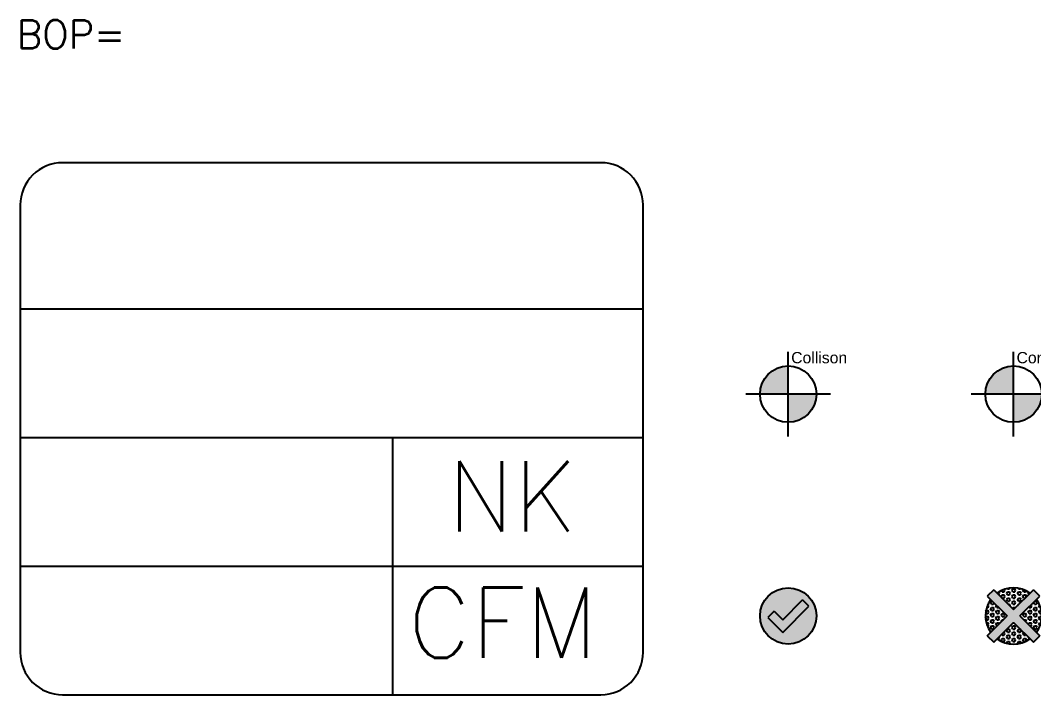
# Model space of a CAD drawing. Header units: inches. Extents: x -39 to 112, y -13 to 70.
# Drawn here: x 0.59 to 36.57, y 45.68 to 69.62 of the extents above; entities that cross this region are included whole.
import ezdxf
from ezdxf.enums import TextEntityAlignment as Align

# ---------------------------------------------------------------- set-up
doc = ezdxf.new("R2010")
doc.units = ezdxf.units.IN
doc.header["$MEASUREMENT"] = 0
doc.layers.add('MAP_Collision', color=1, linetype='Continuous')
doc.layers.add('MAP_ConnMisMatch', color=93, linetype='Continuous')
doc.styles.add('Level Block', font='arial.ttf', dxfattribs={"height": 1})
doc.styles.add('ROMANS', font='romans')

# ---------------------------------------------------------------- blocks, each defined once
blk = doc.blocks.new('Diffuser-Tag')
for p, q in [((-26.309, 15.252), (-4.198, 15.252)), ((-26.309, 10.687), (-4.198, 10.687)), ((-13.089, 10.687), (-13.089, 1.557)), ((-26.309, 6.122), (-4.198, 6.122))]:
    blk.add_line(p, q)
blk.add_lwpolyline([(-24.809, 1.557), (-5.698, 1.557, 0.414214), (-4.198, 3.057), (-4.198, 18.941, 0.414214), (-5.698, 20.441), (-24.809, 20.441, 0.414214), (-26.309, 18.941), (-26.309, 3.057, 0.414214)], format="xyb", close=True)
at = {"char_height": 2.5, "attachment_point": 1, "style": 'ROMANS'}
for s, insert, width in [('NK', (-11.143, 9.846), 6.62708), ('CFM', (-12.556, 5.367), 14.52318)]:
    blk.add_mtext(s, dxfattribs=dict(at, insert=insert, width=width))
at = {"style": 'ROMANS'}
for tag, p in [('ATTR-1', (-15.254, 17.847)), ('ATTR-2', (-15.254, 12.97)), ('ATTR-3', (-19.699, 8.405)), ('ATTR-4', (-19.699, 3.84))]:
    blk.add_attdef(tag, text='', height=2.5, dxfattribs=at).set_placement(p, align=Align.MIDDLE_CENTER)
blk = doc.blocks.new('LevelBlock_BOP')
at = {"style": 'ROMANS'}
blk.add_text('BOP=', height=1, dxfattribs=at).set_placement((-0.123, 0.076))
blk.add_attdef('FBTM', (4.202, 0.076), '', height=1, dxfattribs=at)
blk = doc.blocks.new('MAP_Collision')
at = {"layer": 'MAP_Collision'}
h = blk.add_hatch(color=256, dxfattribs=at)
h.paths.add_polyline_path([(0, 1, 0.414214), (-1, 0), (0, 0)])
h.paths.add_polyline_path([(1, 0), (0, 0), (0, -1, 0.414214)])
for p, q in [((0, -1.5), (0, 1.5)), ((1.5, 0), (-1.5, 0))]:
    blk.add_line(p, q, dxfattribs=at)
blk.add_circle((0, 0), 1, dxfattribs=at)
at = {"layer": 'MAP_Collision', "insert": (0.107, 1.494), "char_height": 0.4, "width": 2.45082, "attachment_point": 1, "style": 'Level Block'}
blk.add_mtext('Collison', dxfattribs=at)
blk = doc.blocks.new('MAP_ConnMisMatch')
at = {"layer": 'MAP_ConnMisMatch'}
h = blk.add_hatch(color=256, dxfattribs=at)
h.paths.add_polyline_path([(0, 1, 0.414214), (-1, 0), (0, 0)])
h.paths.add_polyline_path([(1, 0), (0, 0), (0, -1, 0.414214)])
for p, q in [((0, -1.5), (0, 1.5)), ((1.5, 0), (-1.5, 0))]:
    blk.add_line(p, q, dxfattribs=at)
blk.add_circle((0, 0), 1, dxfattribs=at)
at = {"layer": 'MAP_ConnMisMatch', "insert": (0.107, 1.494), "char_height": 0.4, "width": 2.45082, "attachment_point": 1, "style": 'Level Block'}
blk.add_mtext('ConnMisMatch', dxfattribs=at)
blk = doc.blocks.new('Map_Staked')
h = blk.add_hatch(color=1)
h.dxf.hatch_style = 1
h.paths.add_polyline_path([(2, 0, 1), (-2, 0, 1)])
h.paths.add_polyline_path([(-0.387, -1.176), (-1.443, -0.119), (-0.991, 0.333), (-0.387, -0.271), (1.023, 1.139), (1.476, 0.686)], flags=16)
h = blk.add_hatch(color=3)
h.dxf.hatch_style = 1
h.paths.add_polyline_path([(1.476, 0.686), (1.023, 1.139), (-0.387, -0.271), (-0.991, 0.333), (-1.443, -0.119), (-0.387, -1.176)])
for p, q in [((-0.387, -0.271), (1.023, 1.139)), ((1.476, 0.686), (1.023, 1.139)), ((-0.991, 0.333), (-1.443, -0.119)), ((-0.991, 0.333), (-0.387, -0.271)), ((-0.387, -1.176), (1.476, 0.686)), ((-1.443, -0.119), (-0.387, -1.176))]:
    blk.add_line(p, q)
blk.add_circle((0, 0), 2)
blk = doc.blocks.new('Map_Staked_Original')
h = blk.add_hatch()
h.set_pattern_fill('HEX', color=3, scale=0.04)
h.set_pattern_definition([(0, (5.36274, -63.68), (0, 0.21997045), [0.127, -0.254]), (120, (5.36274, -63.68), (-0.1905, -0.1099852), [0.127, -0.254]), (60, (5.48974, -63.68), (-0.1905, 0.1099852), [0.127, -0.254])])
h.paths.add_polyline_path([(1.622, -1.17, 0.322925), (1.622, 1.17), (0.453, 0)])
h.paths.add_polyline_path([(1.17, 1.622, 0.322925), (-1.17, 1.622), (0, 0.453)])
h.paths.add_polyline_path([(-0.453, 0), (-1.622, 1.17, 0.322925), (-1.622, -1.17)])
h.paths.add_polyline_path([(0, -0.453), (-1.17, -1.622, 0.322925), (1.17, -1.622)])
h = blk.add_hatch(color=1)
h.dxf.hatch_style = 1
h.paths.add_polyline_path([(1.862, 1.41), (1.41, 1.862), (0, 0.453), (-1.41, 1.862), (-1.862, 1.41), (-0.453, 0), (-1.862, -1.41), (-1.41, -1.862), (0, -0.453), (1.41, -1.862), (1.862, -1.41), (0.453, 0)])
for p, q in [((-1.41, 1.862), (-1.862, 1.41)), ((-1.41, 1.862), (0, 0.453)), ((0, 0.453), (1.41, 1.862)), ((1.862, 1.41), (1.41, 1.862)), ((-1.862, 1.41), (-0.453, 0)), ((0.453, 0), (1.862, 1.41)), ((-1.862, -1.41), (-0.453, 0)), ((0.453, 0), (1.862, -1.41)), ((-1.41, -1.862), (0, -0.453)), ((0, -0.453), (1.41, -1.862)), ((-1.862, -1.41), (-1.41, -1.862)), ((1.41, -1.862), (1.862, -1.41))]:
    blk.add_line(p, q)
for start, end in [(54.2069, 125.7931), (144.2069, 215.7931), (324.2069, 35.7931), (234.2069, 305.7931)]:
    blk.add_arc((0, 0), 2, start, end)
blk = doc.blocks.new('AnnotationResources')
for name, p in [('LevelBlock_BOP', (0.5858, 68.5426)), ('Diffuser-Tag', (26.8947, 44.1203)), ('MAP_Collision', (27.848, 56.3488)), ('MAP_ConnMisMatch', (35.848, 56.3488))]:
    blk.add_blockref(name, p)
at = {"xscale": 0.5, "yscale": 0.5, "zscale": 0.5}
for name, p in [('Map_Staked', (27.848, 48.4738)), ('Map_Staked_Original', (35.848, 48.4738))]:
    blk.add_blockref(name, p, dxfattribs=at)

msp = doc.modelspace()

# ---------------------------------------------------------------- block references
msp.add_blockref('AnnotationResources', (0, 0))

doc.saveas('drawing.dxf')
